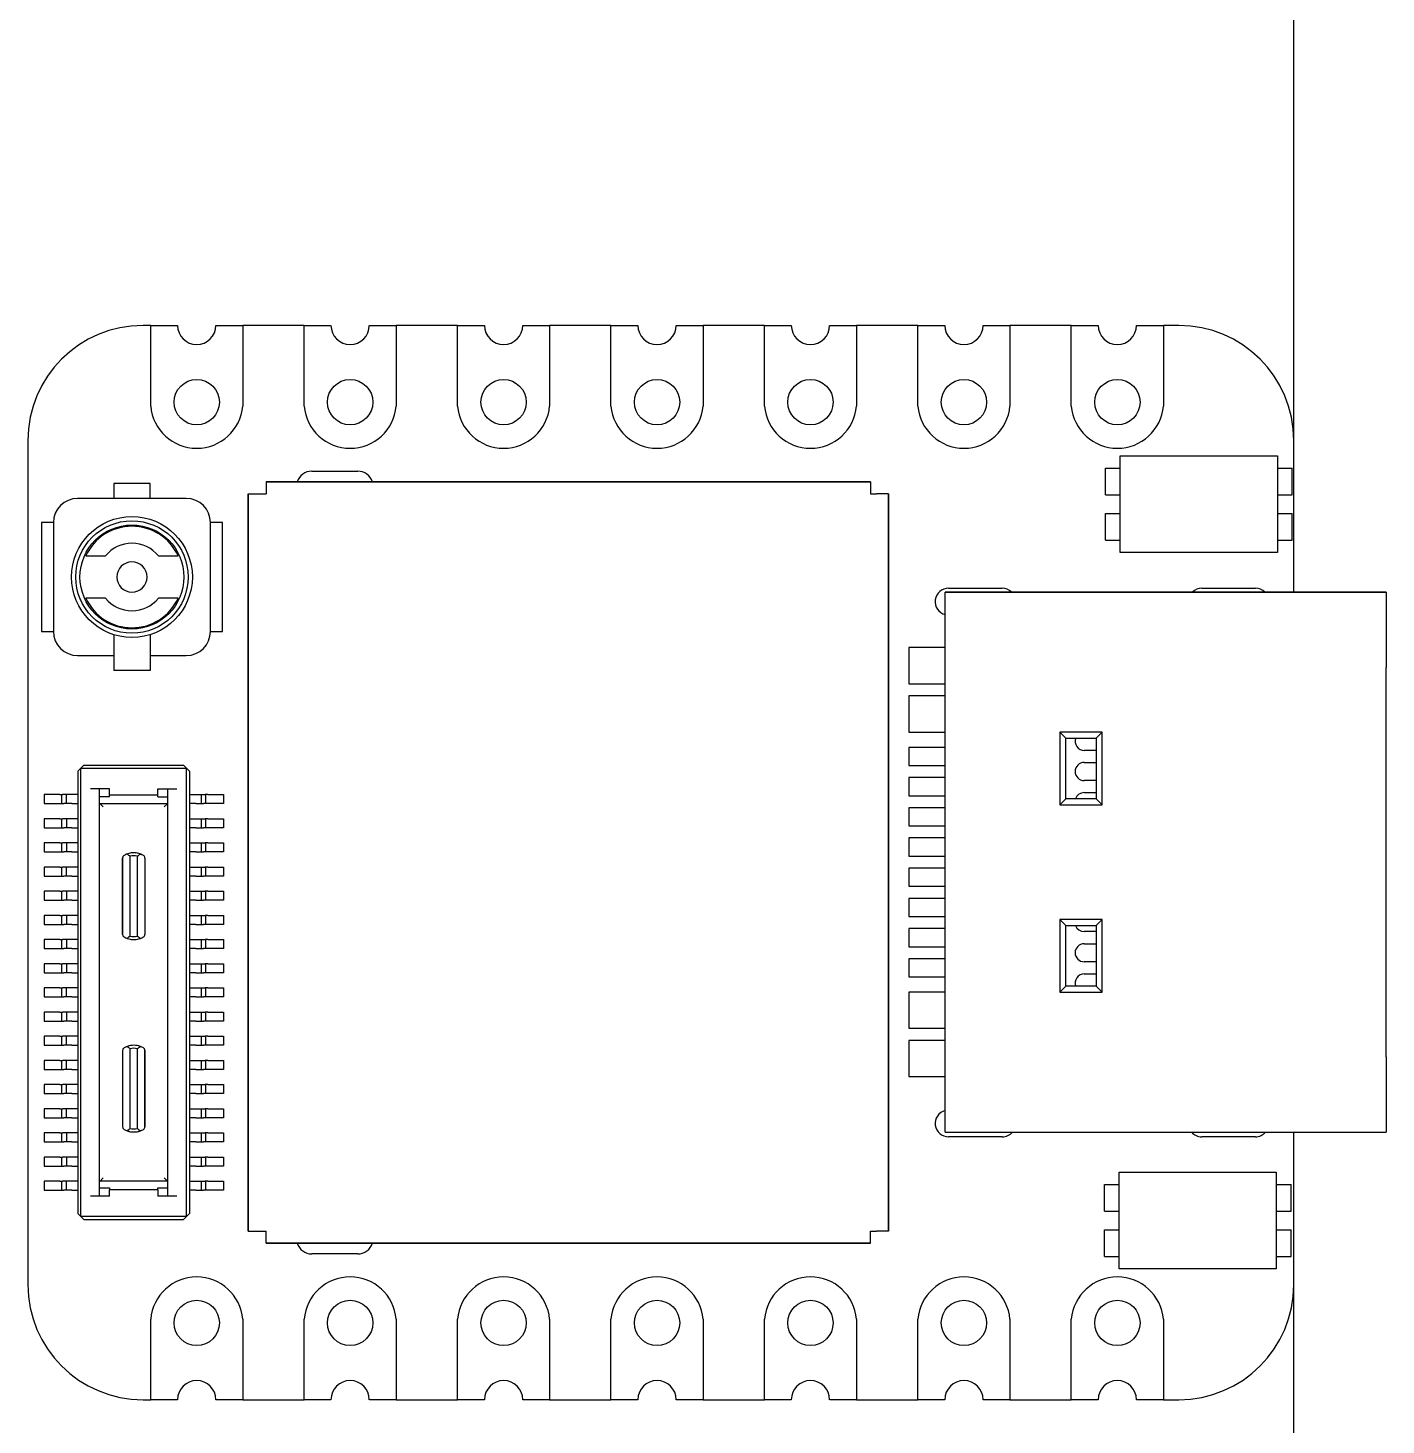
# Model space of a CAD drawing. Header units: millimetres. Extents: x 413 to 674, y 406 to 509.
# Drawn here: x 474.11 to 496.59, y 462.42 to 485.54 of the extents above; entities that cross this region are included whole.
import ezdxf

# ---------------------------------------------------------------- set-up
doc = ezdxf.new("R2010")
doc.units = ezdxf.units.MM

msp = doc.modelspace()

# ---------------------------------------------------------------- linework, layer by layer
for p, q in [((495.065, 478.712), (495.065, 496.835)), ((476.142, 480.618), (476.015, 480.618)), ((476.142, 480.618), (476.587, 480.618)), ((476.142, 479.284), (476.142, 480.618)), ((477.222, 480.618), (477.666, 480.618)), ((478.682, 480.618), (477.666, 480.618)), ((477.666, 480.618), (477.666, 479.284)), ((478.682, 480.618), (479.127, 480.618)), ((478.682, 479.284), (478.682, 480.618)), ((479.762, 480.618), (480.206, 480.618)), ((480.206, 480.618), (480.206, 479.284)), ((481.222, 480.618), (480.206, 480.618)), ((481.222, 480.618), (481.667, 480.618)), ((481.222, 479.284), (481.222, 480.618)), ((482.302, 480.618), (482.746, 480.618)), ((483.762, 480.618), (482.746, 480.618)), ((482.746, 480.618), (482.746, 479.284)), ((483.762, 480.618), (484.207, 480.618)), ((483.762, 479.284), (483.762, 480.618)), ((484.842, 480.618), (485.286, 480.618)), ((486.302, 480.618), (485.286, 480.618)), ((485.286, 480.618), (485.286, 479.284)), ((486.302, 480.618), (486.747, 480.618)), ((486.302, 479.284), (486.302, 480.618)), ((487.382, 480.618), (487.826, 480.618)), ((488.842, 480.618), (487.826, 480.618)), ((487.826, 480.618), (487.826, 479.284)), ((488.842, 480.618), (489.287, 480.618)), ((488.842, 479.284), (488.842, 480.618)), ((489.922, 480.618), (490.366, 480.618)), ((490.366, 480.618), (490.366, 479.284)), ((491.382, 480.618), (490.366, 480.618)), ((491.382, 480.618), (491.827, 480.618)), ((491.382, 479.284), (491.382, 480.618)), ((492.462, 480.618), (492.906, 480.618)), ((492.906, 480.618), (492.906, 479.284)), ((493.16, 480.618), (492.906, 480.618)), ((474.11, 478.713), (474.11, 464.743)), ((495.065, 476.205), (495.065, 478.713)), ((492.193, 476.861), (492.193, 478.461)), ((492.193, 478.461), (494.793, 478.461)), ((494.793, 478.461), (494.793, 476.861)), ((478.809, 478.205), (479.571, 478.205)), ((491.948, 477.816), (491.948, 478.256)), ((491.948, 478.256), (492.193, 478.256)), ((494.793, 478.256), (495.038, 478.256)), ((495.038, 477.816), (495.038, 478.256)), ((476.132, 478.004), (475.532, 478.004)), ((475.532, 478.004), (475.532, 477.754)), ((476.132, 477.754), (476.132, 478.004)), ((488.055, 478.028), (478.055, 478.028)), ((478.055, 478.028), (478.055, 477.828)), ((478.055, 478.028), (488.055, 478.028)), ((488.055, 478.028), (488.055, 477.828)), ((476.732, 477.754), (474.932, 477.754)), ((477.755, 465.628), (477.755, 477.828)), ((477.755, 477.828), (477.955, 477.828)), ((477.755, 477.828), (477.755, 465.628)), ((477.955, 477.828), (478.055, 477.828)), ((488.055, 477.828), (488.155, 477.828)), ((488.355, 477.828), (488.155, 477.828)), ((488.355, 477.828), (488.355, 465.628)), ((488.355, 465.628), (488.355, 477.828)), ((491.948, 477.816), (492.193, 477.816)), ((494.793, 477.816), (495.038, 477.816)), ((491.948, 477.506), (492.193, 477.506)), ((491.948, 477.066), (491.948, 477.506)), ((494.793, 477.506), (495.038, 477.506)), ((495.038, 477.066), (495.038, 477.506)), ((474.532, 477.354), (474.332, 477.354)), ((474.332, 477.354), (474.332, 475.554)), ((474.532, 477.354), (474.532, 475.554)), ((477.332, 477.354), (477.132, 477.354)), ((477.132, 475.554), (477.132, 477.354)), ((477.332, 475.554), (477.332, 477.354)), ((491.948, 477.066), (492.193, 477.066)), ((494.793, 477.066), (495.038, 477.066)), ((475.068, 476.804), (475.395, 476.804)), ((476.269, 476.804), (476.595, 476.804)), ((494.793, 476.861), (492.193, 476.861)), ((475.395, 476.104), (475.068, 476.104)), ((476.595, 476.104), (476.269, 476.104)), ((489.292, 476.205), (496.592, 476.205)), ((489.292, 474.955), (489.292, 476.205)), ((496.592, 476.205), (489.292, 476.205)), ((489.35, 476.268), (490.239, 476.268)), ((493.541, 476.268), (494.43, 476.268)), ((496.592, 476.205), (496.592, 474.955)), ((474.332, 475.554), (474.532, 475.554)), ((475.532, 475.5), (475.532, 474.904)), ((476.132, 475.5), (476.132, 474.904)), ((477.132, 475.554), (477.332, 475.554)), ((488.692, 475.285), (488.692, 474.685)), ((489.292, 475.285), (488.692, 475.285)), ((474.932, 475.154), (475.532, 475.154)), ((476.132, 475.154), (476.732, 475.154)), ((489.292, 468.515), (489.292, 474.955)), ((496.592, 468.515), (496.592, 474.955)), ((476.132, 474.904), (475.532, 474.904)), ((488.692, 474.685), (489.292, 474.685)), ((489.292, 474.485), (488.692, 474.485)), ((488.692, 474.485), (488.692, 473.885)), ((488.692, 473.885), (489.292, 473.885)), ((491.892, 473.885), (491.192, 473.885)), ((491.292, 473.785), (491.192, 473.885)), ((491.192, 473.885), (491.192, 472.685)), ((491.292, 473.785), (491.792, 473.785)), ((491.292, 472.785), (491.292, 473.785)), ((491.892, 473.885), (491.792, 473.785)), ((491.792, 473.785), (491.792, 472.785)), ((491.892, 472.685), (491.892, 473.885)), ((488.692, 473.635), (488.692, 473.335)), ((489.292, 473.635), (488.692, 473.635)), ((491.792, 473.585), (491.595, 473.585)), ((474.987, 473.289), (475.037, 473.339)), ((475.037, 473.339), (476.687, 473.339)), ((476.737, 473.289), (476.687, 473.339)), ((488.692, 473.335), (489.292, 473.335)), ((491.595, 473.385), (491.792, 473.385)), ((474.937, 473.239), (474.987, 473.289)), ((474.937, 473.239), (474.937, 465.919)), ((474.987, 473.289), (476.737, 473.289)), ((474.987, 465.869), (474.987, 473.289)), ((476.737, 473.289), (476.787, 473.239)), ((476.737, 465.869), (476.737, 473.289)), ((476.787, 473.239), (476.787, 465.919)), ((489.292, 473.135), (488.692, 473.135)), ((488.692, 473.135), (488.692, 472.835)), ((475.462, 472.949), (475.147, 472.949)), ((475.297, 466.209), (475.297, 472.949)), ((475.297, 466.209), (475.297, 472.949)), ((475.462, 472.849), (475.462, 472.949)), ((476.262, 472.849), (476.262, 472.949)), ((476.262, 472.949), (476.577, 472.949)), ((476.427, 466.209), (476.427, 472.949)), ((476.427, 466.209), (476.427, 472.949)), ((491.792, 473.085), (491.595, 473.085)), ((491.595, 472.885), (491.792, 472.885)), ((474.637, 472.854), (474.377, 472.854)), ((474.377, 472.854), (474.377, 472.704)), ((474.377, 472.704), (474.637, 472.704)), ((474.637, 472.854), (474.681, 472.854)), ((474.637, 472.704), (474.681, 472.704)), ((474.667, 472.854), (474.667, 472.704)), ((474.704, 472.854), (474.681, 472.854)), ((474.681, 472.704), (474.704, 472.704)), ((474.837, 472.854), (474.704, 472.854)), ((474.837, 472.704), (474.704, 472.704)), ((474.747, 472.704), (474.747, 472.854)), ((474.937, 472.854), (474.837, 472.854)), ((474.837, 472.704), (474.937, 472.704)), ((475.462, 472.814), (475.297, 472.814)), ((475.357, 472.648), (475.298, 472.707)), ((476.417, 472.699), (475.306, 472.699)), ((475.462, 472.814), (475.462, 472.849)), ((475.462, 472.849), (476.262, 472.849)), ((476.262, 472.814), (476.262, 472.849)), ((476.262, 472.814), (476.427, 472.814)), ((476.367, 472.648), (476.426, 472.707)), ((476.787, 472.854), (476.887, 472.854)), ((476.887, 472.704), (476.787, 472.704)), ((476.887, 472.854), (477.019, 472.854)), ((476.887, 472.704), (477.019, 472.704)), ((476.977, 472.854), (476.977, 472.704)), ((477.019, 472.854), (477.043, 472.854)), ((477.043, 472.704), (477.019, 472.704)), ((477.087, 472.854), (477.043, 472.854)), ((477.087, 472.704), (477.043, 472.704)), ((477.057, 472.704), (477.057, 472.854)), ((477.087, 472.854), (477.347, 472.854)), ((477.347, 472.704), (477.087, 472.704)), ((477.347, 472.854), (477.347, 472.704)), ((488.692, 472.835), (489.292, 472.835)), ((489.292, 472.635), (488.692, 472.635)), ((488.692, 472.635), (488.692, 472.335)), ((491.292, 472.785), (491.192, 472.685)), ((491.192, 472.685), (491.892, 472.685)), ((491.792, 472.785), (491.292, 472.785)), ((491.892, 472.685), (491.792, 472.785)), ((474.637, 472.454), (474.377, 472.454)), ((474.377, 472.454), (474.377, 472.304)), ((474.637, 472.454), (474.681, 472.454)), ((474.667, 472.454), (474.667, 472.304)), ((474.704, 472.454), (474.681, 472.454)), ((474.837, 472.454), (474.704, 472.454)), ((474.747, 472.454), (474.747, 472.304)), ((474.937, 472.454), (474.837, 472.454)), ((476.787, 472.454), (476.887, 472.454)), ((476.887, 472.454), (477.019, 472.454)), ((476.977, 472.454), (476.977, 472.304)), ((477.019, 472.454), (477.043, 472.454)), ((477.087, 472.454), (477.043, 472.454)), ((477.057, 472.304), (477.057, 472.454)), ((477.087, 472.454), (477.347, 472.454)), ((477.347, 472.454), (477.347, 472.304)), ((474.377, 472.304), (474.637, 472.304)), ((474.637, 472.304), (474.681, 472.304)), ((474.681, 472.304), (474.704, 472.304)), ((474.837, 472.304), (474.704, 472.304)), ((474.837, 472.304), (474.937, 472.304)), ((476.887, 472.304), (476.787, 472.304)), ((476.887, 472.304), (477.019, 472.304)), ((477.043, 472.304), (477.019, 472.304)), ((477.087, 472.304), (477.043, 472.304)), ((477.347, 472.304), (477.087, 472.304)), ((488.692, 472.335), (489.292, 472.335)), ((474.637, 472.054), (474.377, 472.054)), ((474.377, 472.054), (474.377, 471.904)), ((474.637, 472.054), (474.681, 472.054)), ((474.667, 472.054), (474.667, 471.904)), ((474.704, 472.054), (474.681, 472.054)), ((474.837, 472.054), (474.704, 472.054)), ((474.747, 472.054), (474.747, 471.904)), ((474.937, 472.054), (474.837, 472.054)), ((476.787, 472.054), (476.887, 472.054)), ((476.887, 472.054), (477.019, 472.054)), ((476.977, 472.054), (476.977, 471.904)), ((477.019, 472.054), (477.043, 472.054)), ((477.087, 472.054), (477.043, 472.054)), ((477.057, 471.904), (477.057, 472.054)), ((477.087, 472.054), (477.347, 472.054)), ((477.347, 472.054), (477.347, 471.904)), ((488.692, 472.135), (488.692, 471.835)), ((489.292, 472.135), (488.692, 472.135)), ((474.377, 471.904), (474.637, 471.904)), ((474.637, 471.904), (474.681, 471.904)), ((474.681, 471.904), (474.704, 471.904)), ((474.837, 471.904), (474.704, 471.904)), ((474.837, 471.904), (474.937, 471.904)), ((475.677, 470.54), (475.677, 471.803)), ((475.677, 471.803), (475.677, 470.54)), ((475.802, 470.511), (475.802, 471.832)), ((475.922, 470.511), (475.922, 471.832)), ((476.047, 471.803), (476.047, 470.54)), ((476.047, 471.803), (476.047, 470.54)), ((476.887, 471.904), (476.787, 471.904)), ((476.887, 471.904), (477.019, 471.904)), ((477.043, 471.904), (477.019, 471.904)), ((477.087, 471.904), (477.043, 471.904)), ((477.347, 471.904), (477.087, 471.904)), ((488.692, 471.835), (489.292, 471.835)), ((474.637, 471.654), (474.377, 471.654)), ((474.377, 471.654), (474.377, 471.504)), ((474.377, 471.504), (474.637, 471.504)), ((474.637, 471.654), (474.681, 471.654)), ((474.637, 471.504), (474.681, 471.504)), ((474.667, 471.654), (474.667, 471.504)), ((474.704, 471.654), (474.681, 471.654)), ((474.681, 471.504), (474.704, 471.504)), ((474.837, 471.654), (474.704, 471.654)), ((474.837, 471.504), (474.704, 471.504)), ((474.747, 471.504), (474.747, 471.654)), ((474.937, 471.654), (474.837, 471.654)), ((474.837, 471.504), (474.937, 471.504)), ((476.787, 471.654), (476.887, 471.654)), ((476.887, 471.504), (476.787, 471.504)), ((476.887, 471.654), (477.019, 471.654)), ((476.887, 471.504), (477.019, 471.504)), ((476.977, 471.654), (476.977, 471.504)), ((477.019, 471.654), (477.043, 471.654)), ((477.043, 471.504), (477.019, 471.504)), ((477.087, 471.654), (477.043, 471.654)), ((477.087, 471.504), (477.043, 471.504)), ((477.057, 471.504), (477.057, 471.654)), ((477.087, 471.654), (477.347, 471.654)), ((477.347, 471.504), (477.087, 471.504)), ((477.347, 471.654), (477.347, 471.504)), ((489.292, 471.635), (488.692, 471.635)), ((488.692, 471.635), (488.692, 471.335)), ((474.637, 471.254), (474.377, 471.254)), ((474.377, 471.254), (474.377, 471.104)), ((474.637, 471.254), (474.681, 471.254)), ((474.667, 471.254), (474.667, 471.104)), ((474.704, 471.254), (474.681, 471.254)), ((474.837, 471.254), (474.704, 471.254)), ((474.747, 471.254), (474.747, 471.104)), ((474.937, 471.254), (474.837, 471.254)), ((476.787, 471.254), (476.887, 471.254)), ((476.887, 471.254), (477.019, 471.254)), ((476.977, 471.254), (476.977, 471.104)), ((477.019, 471.254), (477.043, 471.254)), ((477.087, 471.254), (477.043, 471.254)), ((477.057, 471.104), (477.057, 471.254)), ((477.087, 471.254), (477.347, 471.254)), ((477.347, 471.254), (477.347, 471.104)), ((488.692, 471.335), (489.292, 471.335)), ((474.377, 471.104), (474.637, 471.104)), ((474.637, 471.104), (474.681, 471.104)), ((474.681, 471.104), (474.704, 471.104)), ((474.837, 471.104), (474.704, 471.104)), ((474.837, 471.104), (474.937, 471.104)), ((476.887, 471.104), (476.787, 471.104)), ((476.887, 471.104), (477.019, 471.104)), ((477.043, 471.104), (477.019, 471.104)), ((477.087, 471.104), (477.043, 471.104)), ((477.347, 471.104), (477.087, 471.104)), ((489.292, 471.135), (488.692, 471.135)), ((488.692, 471.135), (488.692, 470.835)), ((474.637, 470.854), (474.377, 470.854)), ((474.377, 470.854), (474.377, 470.704)), ((474.637, 470.854), (474.681, 470.854)), ((474.667, 470.854), (474.667, 470.704)), ((474.704, 470.854), (474.681, 470.854)), ((474.837, 470.854), (474.704, 470.854)), ((474.747, 470.854), (474.747, 470.704)), ((474.937, 470.854), (474.837, 470.854)), ((476.787, 470.854), (476.887, 470.854)), ((476.887, 470.854), (477.019, 470.854)), ((476.977, 470.854), (476.977, 470.704)), ((477.019, 470.854), (477.043, 470.854)), ((477.087, 470.854), (477.043, 470.854)), ((477.057, 470.704), (477.057, 470.854)), ((477.087, 470.854), (477.347, 470.854)), ((477.347, 470.854), (477.347, 470.704)), ((488.692, 470.835), (489.292, 470.835)), ((491.292, 470.684), (491.192, 470.784)), ((491.192, 470.784), (491.192, 469.584)), ((491.892, 470.784), (491.192, 470.784)), ((491.892, 470.784), (491.792, 470.684)), ((491.892, 469.584), (491.892, 470.784)), ((474.377, 470.704), (474.637, 470.704)), ((474.637, 470.704), (474.681, 470.704)), ((474.681, 470.704), (474.704, 470.704)), ((474.837, 470.704), (474.704, 470.704)), ((474.837, 470.704), (474.937, 470.704)), ((476.887, 470.704), (476.787, 470.704)), ((476.887, 470.704), (477.019, 470.704)), ((477.043, 470.704), (477.019, 470.704)), ((477.087, 470.704), (477.043, 470.704)), ((477.347, 470.704), (477.087, 470.704)), ((489.292, 470.635), (488.692, 470.635)), ((488.692, 470.635), (488.692, 470.335)), ((491.292, 470.684), (491.792, 470.684)), ((491.292, 469.684), (491.292, 470.684)), ((491.792, 470.585), (491.595, 470.585)), ((491.792, 470.684), (491.792, 469.684)), ((474.637, 470.454), (474.377, 470.454)), ((474.377, 470.454), (474.377, 470.304)), ((474.637, 470.454), (474.681, 470.454)), ((474.667, 470.454), (474.667, 470.304)), ((474.704, 470.454), (474.681, 470.454)), ((474.837, 470.454), (474.704, 470.454)), ((474.747, 470.454), (474.747, 470.304)), ((474.937, 470.454), (474.837, 470.454)), ((476.787, 470.454), (476.887, 470.454)), ((476.887, 470.454), (477.019, 470.454)), ((476.977, 470.454), (476.977, 470.304)), ((477.019, 470.454), (477.043, 470.454)), ((477.087, 470.454), (477.043, 470.454)), ((477.057, 470.304), (477.057, 470.454)), ((477.087, 470.454), (477.347, 470.454)), ((477.347, 470.454), (477.347, 470.304)), ((488.692, 470.335), (489.292, 470.335)), ((491.595, 470.385), (491.792, 470.385)), ((474.377, 470.304), (474.637, 470.304)), ((474.637, 470.304), (474.681, 470.304)), ((474.681, 470.304), (474.704, 470.304)), ((474.837, 470.304), (474.704, 470.304)), ((474.837, 470.304), (474.937, 470.304)), ((476.887, 470.304), (476.787, 470.304)), ((476.887, 470.304), (477.019, 470.304)), ((477.043, 470.304), (477.019, 470.304)), ((477.087, 470.304), (477.043, 470.304)), ((477.347, 470.304), (477.087, 470.304)), ((489.292, 470.135), (488.692, 470.135)), ((488.692, 470.135), (488.692, 469.835)), ((491.792, 470.085), (491.595, 470.085)), ((474.637, 470.054), (474.377, 470.054)), ((474.377, 470.054), (474.377, 469.904)), ((474.377, 469.904), (474.637, 469.904)), ((474.637, 470.054), (474.681, 470.054)), ((474.637, 469.904), (474.681, 469.904)), ((474.667, 470.054), (474.667, 469.904)), ((474.704, 470.054), (474.681, 470.054)), ((474.681, 469.904), (474.704, 469.904)), ((474.837, 470.054), (474.704, 470.054)), ((474.837, 469.904), (474.704, 469.904)), ((474.747, 470.054), (474.747, 469.904)), ((474.937, 470.054), (474.837, 470.054)), ((474.837, 469.904), (474.937, 469.904)), ((476.787, 470.054), (476.887, 470.054)), ((476.887, 469.904), (476.787, 469.904)), ((476.887, 470.054), (477.019, 470.054)), ((476.887, 469.904), (477.019, 469.904)), ((476.977, 470.054), (476.977, 469.904)), ((477.019, 470.054), (477.043, 470.054)), ((477.043, 469.904), (477.019, 469.904)), ((477.087, 470.054), (477.043, 470.054)), ((477.087, 469.904), (477.043, 469.904)), ((477.057, 469.904), (477.057, 470.054)), ((477.087, 470.054), (477.347, 470.054)), ((477.347, 469.904), (477.087, 469.904)), ((477.347, 470.054), (477.347, 469.904)), ((491.595, 469.885), (491.792, 469.885)), ((474.637, 469.654), (474.377, 469.654)), ((474.377, 469.654), (474.377, 469.504)), ((474.637, 469.654), (474.681, 469.654)), ((474.667, 469.654), (474.667, 469.504)), ((474.704, 469.654), (474.681, 469.654)), ((474.837, 469.654), (474.704, 469.654)), ((474.747, 469.504), (474.747, 469.654)), ((474.937, 469.654), (474.837, 469.654)), ((476.787, 469.654), (476.887, 469.654)), ((476.887, 469.654), (477.019, 469.654)), ((476.977, 469.654), (476.977, 469.504)), ((477.019, 469.654), (477.043, 469.654)), ((477.087, 469.654), (477.043, 469.654)), ((477.057, 469.504), (477.057, 469.654)), ((477.087, 469.654), (477.347, 469.654)), ((477.347, 469.654), (477.347, 469.504)), ((488.692, 469.835), (489.292, 469.835)), ((491.292, 469.684), (491.192, 469.584)), ((491.792, 469.684), (491.292, 469.684)), ((491.892, 469.584), (491.792, 469.684)), ((474.377, 469.504), (474.637, 469.504)), ((474.637, 469.504), (474.681, 469.504)), ((474.681, 469.504), (474.704, 469.504)), ((474.837, 469.504), (474.704, 469.504)), ((474.837, 469.504), (474.937, 469.504)), ((476.887, 469.504), (476.787, 469.504)), ((476.887, 469.504), (477.019, 469.504)), ((477.043, 469.504), (477.019, 469.504)), ((477.087, 469.504), (477.043, 469.504)), ((477.347, 469.504), (477.087, 469.504)), ((488.692, 469.585), (488.692, 468.985)), ((489.292, 469.585), (488.692, 469.585)), ((491.192, 469.584), (491.892, 469.584)), ((474.637, 469.254), (474.377, 469.254)), ((474.377, 469.254), (474.377, 469.104)), ((474.637, 469.254), (474.681, 469.254)), ((474.667, 469.254), (474.667, 469.104)), ((474.704, 469.254), (474.681, 469.254)), ((474.837, 469.254), (474.704, 469.254)), ((474.747, 469.254), (474.747, 469.104)), ((474.937, 469.254), (474.837, 469.254)), ((476.787, 469.254), (476.887, 469.254)), ((476.887, 469.254), (477.019, 469.254)), ((476.977, 469.254), (476.977, 469.104)), ((477.019, 469.254), (477.043, 469.254)), ((477.087, 469.254), (477.043, 469.254)), ((477.057, 469.104), (477.057, 469.254)), ((477.087, 469.254), (477.347, 469.254)), ((477.347, 469.254), (477.347, 469.104)), ((474.377, 469.104), (474.637, 469.104)), ((474.637, 469.104), (474.681, 469.104)), ((474.681, 469.104), (474.704, 469.104)), ((474.837, 469.104), (474.704, 469.104)), ((474.837, 469.104), (474.937, 469.104)), ((476.887, 469.104), (476.787, 469.104)), ((476.887, 469.104), (477.019, 469.104)), ((477.043, 469.104), (477.019, 469.104)), ((477.087, 469.104), (477.043, 469.104)), ((477.347, 469.104), (477.087, 469.104)), ((488.692, 468.985), (489.292, 468.985)), ((474.637, 468.854), (474.377, 468.854)), ((474.377, 468.854), (474.377, 468.704)), ((474.377, 468.704), (474.637, 468.704)), ((474.637, 468.854), (474.681, 468.854)), ((474.637, 468.704), (474.681, 468.704)), ((474.667, 468.854), (474.667, 468.704)), ((474.704, 468.854), (474.681, 468.854)), ((474.681, 468.704), (474.704, 468.704)), ((474.837, 468.854), (474.704, 468.854)), ((474.837, 468.704), (474.704, 468.704)), ((474.747, 468.704), (474.747, 468.854)), ((474.937, 468.854), (474.837, 468.854)), ((474.837, 468.704), (474.937, 468.704)), ((476.787, 468.854), (476.887, 468.854)), ((476.887, 468.704), (476.787, 468.704)), ((476.887, 468.854), (477.019, 468.854)), ((476.887, 468.704), (477.019, 468.704)), ((476.977, 468.854), (476.977, 468.704)), ((477.019, 468.854), (477.043, 468.854)), ((477.043, 468.704), (477.019, 468.704)), ((477.087, 468.854), (477.043, 468.854)), ((477.087, 468.704), (477.043, 468.704)), ((477.057, 468.704), (477.057, 468.854)), ((477.087, 468.854), (477.347, 468.854)), ((477.347, 468.704), (477.087, 468.704)), ((477.347, 468.854), (477.347, 468.704)), ((489.292, 468.785), (488.692, 468.785)), ((488.692, 468.785), (488.692, 468.185)), ((475.677, 468.618), (475.677, 467.355)), ((475.677, 468.618), (475.677, 467.355)), ((475.802, 467.326), (475.802, 468.647)), ((475.922, 467.326), (475.922, 468.647)), ((476.047, 467.355), (476.047, 468.618)), ((476.047, 468.618), (476.047, 467.355)), ((489.292, 467.265), (489.292, 468.515)), ((496.592, 468.515), (496.592, 467.265)), ((474.637, 468.454), (474.377, 468.454)), ((474.377, 468.454), (474.377, 468.304)), ((474.377, 468.304), (474.637, 468.304)), ((474.637, 468.454), (474.681, 468.454)), ((474.637, 468.304), (474.681, 468.304)), ((474.667, 468.454), (474.667, 468.304)), ((474.704, 468.454), (474.681, 468.454)), ((474.681, 468.304), (474.704, 468.304)), ((474.837, 468.454), (474.704, 468.454)), ((474.837, 468.304), (474.704, 468.304)), ((474.747, 468.304), (474.747, 468.454)), ((474.937, 468.454), (474.837, 468.454)), ((474.837, 468.304), (474.937, 468.304)), ((476.787, 468.454), (476.887, 468.454)), ((476.887, 468.304), (476.787, 468.304)), ((476.887, 468.454), (477.019, 468.454)), ((476.887, 468.304), (477.019, 468.304)), ((476.977, 468.454), (476.977, 468.304)), ((477.019, 468.454), (477.043, 468.454)), ((477.043, 468.304), (477.019, 468.304)), ((477.087, 468.454), (477.043, 468.454)), ((477.087, 468.304), (477.043, 468.304)), ((477.057, 468.304), (477.057, 468.454)), ((477.087, 468.454), (477.347, 468.454)), ((477.347, 468.304), (477.087, 468.304)), ((477.347, 468.454), (477.347, 468.304)), ((474.637, 468.054), (474.377, 468.054)), ((474.377, 468.054), (474.377, 467.904)), ((474.637, 468.054), (474.681, 468.054)), ((474.667, 468.054), (474.667, 467.904)), ((474.704, 468.054), (474.681, 468.054)), ((474.837, 468.054), (474.704, 468.054)), ((474.747, 467.904), (474.747, 468.054)), ((474.937, 468.054), (474.837, 468.054)), ((476.787, 468.054), (476.887, 468.054)), ((476.887, 468.054), (477.019, 468.054)), ((476.977, 468.054), (476.977, 467.904)), ((477.019, 468.054), (477.043, 468.054)), ((477.087, 468.054), (477.043, 468.054)), ((477.057, 467.904), (477.057, 468.054)), ((477.087, 468.054), (477.347, 468.054)), ((477.347, 468.054), (477.347, 467.904)), ((488.692, 468.185), (489.292, 468.185)), ((474.377, 467.904), (474.637, 467.904)), ((474.637, 467.904), (474.681, 467.904)), ((474.681, 467.904), (474.704, 467.904)), ((474.837, 467.904), (474.704, 467.904)), ((474.837, 467.904), (474.937, 467.904)), ((476.887, 467.904), (476.787, 467.904)), ((476.887, 467.904), (477.019, 467.904)), ((477.043, 467.904), (477.019, 467.904)), ((477.087, 467.904), (477.043, 467.904)), ((477.347, 467.904), (477.087, 467.904)), ((474.637, 467.654), (474.377, 467.654)), ((474.377, 467.654), (474.377, 467.504)), ((474.637, 467.654), (474.681, 467.654)), ((474.667, 467.654), (474.667, 467.504)), ((474.704, 467.654), (474.681, 467.654)), ((474.837, 467.654), (474.704, 467.654)), ((474.747, 467.504), (474.747, 467.654)), ((474.937, 467.654), (474.837, 467.654)), ((476.787, 467.654), (476.887, 467.654)), ((476.887, 467.654), (477.019, 467.654)), ((476.977, 467.654), (476.977, 467.504)), ((477.019, 467.654), (477.043, 467.654)), ((477.087, 467.654), (477.043, 467.654)), ((477.057, 467.504), (477.057, 467.654)), ((477.087, 467.654), (477.347, 467.654)), ((477.347, 467.654), (477.347, 467.504)), ((474.377, 467.504), (474.637, 467.504)), ((474.637, 467.504), (474.681, 467.504)), ((474.681, 467.504), (474.704, 467.504)), ((474.837, 467.504), (474.704, 467.504)), ((474.837, 467.504), (474.937, 467.504)), ((476.887, 467.504), (476.787, 467.504)), ((476.887, 467.504), (477.019, 467.504)), ((477.043, 467.504), (477.019, 467.504)), ((477.087, 467.504), (477.043, 467.504)), ((477.347, 467.504), (477.087, 467.504)), ((474.637, 467.254), (474.377, 467.254)), ((474.377, 467.254), (474.377, 467.104)), ((474.377, 467.104), (474.637, 467.104)), ((474.637, 467.254), (474.681, 467.254)), ((474.637, 467.104), (474.681, 467.104)), ((474.667, 467.254), (474.667, 467.104)), ((474.704, 467.254), (474.681, 467.254)), ((474.681, 467.104), (474.704, 467.104)), ((474.837, 467.254), (474.704, 467.254)), ((474.837, 467.104), (474.704, 467.104)), ((474.747, 467.254), (474.747, 467.104)), ((474.937, 467.254), (474.837, 467.254)), ((474.837, 467.104), (474.937, 467.104)), ((476.787, 467.254), (476.887, 467.254)), ((476.887, 467.104), (476.787, 467.104)), ((476.887, 467.254), (477.019, 467.254)), ((476.887, 467.104), (477.019, 467.104)), ((476.977, 467.254), (476.977, 467.104)), ((477.019, 467.254), (477.043, 467.254)), ((477.043, 467.104), (477.019, 467.104)), ((477.087, 467.254), (477.043, 467.254)), ((477.087, 467.104), (477.043, 467.104)), ((477.057, 467.104), (477.057, 467.254)), ((477.087, 467.254), (477.347, 467.254)), ((477.347, 467.104), (477.087, 467.104)), ((477.347, 467.254), (477.347, 467.104)), ((489.292, 467.265), (496.592, 467.265)), ((490.239, 467.187), (489.35, 467.187)), ((494.43, 467.187), (493.541, 467.187)), ((495.065, 464.743), (495.065, 467.265)), ((474.637, 466.854), (474.377, 466.854)), ((474.377, 466.854), (474.377, 466.704)), ((474.637, 466.854), (474.681, 466.854)), ((474.667, 466.854), (474.667, 466.704)), ((474.704, 466.854), (474.681, 466.854)), ((474.837, 466.854), (474.704, 466.854)), ((474.747, 466.854), (474.747, 466.704)), ((474.937, 466.854), (474.837, 466.854)), ((476.787, 466.854), (476.887, 466.854)), ((476.887, 466.854), (477.019, 466.854)), ((476.977, 466.854), (476.977, 466.704)), ((477.019, 466.854), (477.043, 466.854)), ((477.087, 466.854), (477.043, 466.854)), ((477.057, 466.704), (477.057, 466.854)), ((477.087, 466.854), (477.347, 466.854)), ((477.347, 466.854), (477.347, 466.704)), ((474.377, 466.704), (474.637, 466.704)), ((474.637, 466.704), (474.681, 466.704)), ((474.681, 466.704), (474.704, 466.704)), ((474.837, 466.704), (474.704, 466.704)), ((474.837, 466.704), (474.937, 466.704)), ((476.887, 466.704), (476.787, 466.704)), ((476.887, 466.704), (477.019, 466.704)), ((477.043, 466.704), (477.019, 466.704)), ((477.087, 466.704), (477.043, 466.704)), ((477.347, 466.704), (477.087, 466.704)), ((474.637, 466.454), (474.377, 466.454)), ((474.377, 466.454), (474.377, 466.304)), ((474.637, 466.454), (474.681, 466.454)), ((474.667, 466.454), (474.667, 466.304)), ((474.704, 466.454), (474.681, 466.454)), ((474.837, 466.454), (474.704, 466.454)), ((474.747, 466.304), (474.747, 466.454)), ((474.937, 466.454), (474.837, 466.454)), ((475.357, 466.509), (475.298, 466.45)), ((475.306, 466.459), (476.417, 466.459)), ((476.367, 466.509), (476.426, 466.45)), ((476.787, 466.454), (476.887, 466.454)), ((476.887, 466.454), (477.019, 466.454)), ((476.977, 466.454), (476.977, 466.304)), ((477.019, 466.454), (477.043, 466.454)), ((477.087, 466.454), (477.043, 466.454)), ((477.057, 466.304), (477.057, 466.454)), ((477.087, 466.454), (477.347, 466.454)), ((477.347, 466.454), (477.347, 466.304)), ((491.93, 465.958), (491.93, 466.398)), ((491.93, 466.398), (492.175, 466.398)), ((492.175, 465.003), (492.175, 466.603)), ((492.175, 466.603), (494.775, 466.603)), ((494.775, 466.603), (494.775, 465.003)), ((494.775, 466.398), (495.02, 466.398)), ((495.02, 465.958), (495.02, 466.398)), ((474.377, 466.304), (474.637, 466.304)), ((474.637, 466.304), (474.681, 466.304)), ((474.681, 466.304), (474.704, 466.304)), ((474.837, 466.304), (474.704, 466.304)), ((474.837, 466.304), (474.937, 466.304)), ((475.462, 466.209), (475.147, 466.209)), ((475.297, 466.344), (475.462, 466.344)), ((475.462, 466.344), (475.462, 466.309)), ((476.262, 466.309), (475.462, 466.309)), ((475.462, 466.209), (475.462, 466.309)), ((476.262, 466.309), (476.262, 466.344)), ((476.262, 466.344), (476.427, 466.344)), ((476.262, 466.309), (476.262, 466.209)), ((476.577, 466.209), (476.262, 466.209)), ((476.887, 466.304), (476.787, 466.304)), ((476.887, 466.304), (477.019, 466.304)), ((477.043, 466.304), (477.019, 466.304)), ((477.087, 466.304), (477.043, 466.304)), ((477.347, 466.304), (477.087, 466.304)), ((491.93, 465.958), (492.175, 465.958)), ((494.775, 465.958), (495.02, 465.958)), ((474.987, 465.869), (474.937, 465.919)), ((475.037, 465.819), (474.987, 465.869)), ((476.737, 465.869), (474.987, 465.869)), ((475.037, 465.819), (476.687, 465.819)), ((476.687, 465.819), (476.737, 465.869)), ((476.787, 465.919), (476.737, 465.869)), ((477.755, 465.628), (477.955, 465.628)), ((477.955, 465.628), (478.055, 465.628)), ((478.055, 465.428), (478.055, 465.628)), ((488.055, 465.628), (488.155, 465.628)), ((488.055, 465.428), (488.055, 465.628)), ((488.355, 465.628), (488.155, 465.628)), ((491.93, 465.648), (492.175, 465.648)), ((491.93, 465.208), (491.93, 465.648)), ((494.775, 465.648), (495.02, 465.648)), ((495.02, 465.208), (495.02, 465.648)), ((478.055, 465.428), (488.055, 465.428)), ((488.055, 465.428), (478.055, 465.428)), ((479.571, 465.251), (478.809, 465.251)), ((491.93, 465.208), (492.175, 465.208)), ((494.775, 465.003), (492.175, 465.003)), ((494.775, 465.208), (495.02, 465.208)), ((495.065, 446.635), (495.065, 464.743)), ((476.142, 462.838), (476.142, 464.171)), ((477.666, 464.171), (477.666, 462.838)), ((478.682, 462.838), (478.682, 464.171)), ((480.206, 464.171), (480.206, 462.838)), ((481.222, 462.838), (481.222, 464.171)), ((482.746, 464.171), (482.746, 462.838)), ((483.762, 462.838), (483.762, 464.171)), ((485.286, 464.171), (485.286, 462.838)), ((486.302, 462.838), (486.302, 464.171)), ((487.826, 464.171), (487.826, 462.838)), ((488.842, 462.838), (488.842, 464.171)), ((490.366, 464.171), (490.366, 462.838)), ((491.382, 462.838), (491.382, 464.171)), ((492.906, 464.171), (492.906, 462.838)), ((476.015, 462.838), (476.142, 462.838)), ((476.587, 462.838), (476.142, 462.838)), ((477.666, 462.838), (477.222, 462.838)), ((477.666, 462.838), (478.682, 462.838)), ((479.127, 462.838), (478.682, 462.838)), ((480.206, 462.838), (479.762, 462.838)), ((480.206, 462.838), (481.222, 462.838)), ((481.667, 462.838), (481.222, 462.838)), ((482.746, 462.838), (482.302, 462.838)), ((482.746, 462.838), (483.762, 462.838)), ((484.207, 462.838), (483.762, 462.838)), ((485.286, 462.838), (484.842, 462.838)), ((485.286, 462.838), (486.302, 462.838)), ((486.747, 462.838), (486.302, 462.838)), ((487.826, 462.838), (487.382, 462.838)), ((487.826, 462.838), (488.842, 462.838)), ((489.287, 462.838), (488.842, 462.838)), ((490.366, 462.838), (489.922, 462.838)), ((490.366, 462.838), (491.382, 462.838)), ((491.827, 462.838), (491.382, 462.838)), ((492.906, 462.838), (492.462, 462.838)), ((492.906, 462.838), (493.16, 462.838))]:
    msp.add_line(p, q)
for centre, radius in [((476.904, 479.348), 0.375), ((479.444, 479.348), 0.375), ((481.984, 479.348), 0.375), ((484.524, 479.348), 0.375), ((487.064, 479.348), 0.375), ((489.604, 479.348), 0.375), ((492.144, 479.348), 0.375), ((475.832, 476.454), 1), ((475.832, 476.454), 0.93), ((475.832, 476.454), 0.86), ((476.904, 464.108), 0.375), ((479.444, 464.108), 0.375), ((481.984, 464.108), 0.375), ((484.524, 464.108), 0.375), ((487.064, 464.108), 0.375), ((489.604, 464.108), 0.375), ((492.144, 464.108), 0.375)]:
    msp.add_circle(centre, radius)
for centre, radius, start, end in [((476.015, 478.713), 1.905, 90.0013, 179.9987), ((476.904, 480.618), 0.317, 180, 0), ((479.444, 480.618), 0.317, 180, 0), ((481.984, 480.618), 0.317, 180, 0), ((484.524, 480.618), 0.317, 180, 0), ((487.064, 480.618), 0.317, 180, 0), ((489.604, 480.618), 0.317, 180, 0), ((492.144, 480.618), 0.317, 180, 0), ((493.16, 478.713), 1.905, 0.0013, 89.9987), ((476.904, 479.35), 0.765, 184.9791, 355.0209), ((479.444, 479.35), 0.765, 184.9791, 355.0209), ((481.984, 479.35), 0.765, 184.9791, 355.0209), ((484.524, 479.35), 0.765, 184.9791, 355.0209), ((487.064, 479.35), 0.765, 184.9791, 355.0209), ((489.604, 479.35), 0.765, 184.9791, 355.0209), ((492.144, 479.35), 0.765, 184.9791, 355.0209), ((478.809, 477.951), 0.254, 90.0013, 162.3508), ((479.571, 477.951), 0.254, 17.6492, 89.9987), ((474.932, 477.354), 0.4, 90, 180), ((476.732, 477.354), 0.4, 360, 90), ((475.832, 476.454), 0.84, 24.6243, 155.3757), ((475.832, 476.454), 0.56, 38.6822, 141.3178), ((475.832, 476.454), 0.25, 0, 180), ((475.832, 476.454), 0.25, 180, 0), ((475.832, 476.454), 0.84, 204.6243, 335.3757), ((475.832, 476.454), 0.56, 218.6822, 321.3178), ((489.35, 476.046), 0.222, 90, 254.8659), ((490.239, 476.046), 0.222, 45.7959, 90), ((493.541, 476.046), 0.222, 90, 134.2041), ((494.43, 476.046), 0.222, 45.7959, 90), ((474.932, 475.554), 0.4, 180, 270), ((476.732, 475.554), 0.4, 270, 0), ((491.595, 473.735), 0.15, 160.3491, 270), ((491.595, 473.235), 0.15, 90, 270), ((491.595, 472.735), 0.15, 90, 160.3491), ((475.727, 471.803), 0.05, 120, 180), ((475.727, 471.803), 0.05, 120, 180), ((475.862, 471.569), 0.32, 60, 120), ((475.862, 471.569), 0.32, 69.8945, 110.1055), ((475.862, 471.569), 0.27, 77.1604, 102.8396), ((475.997, 471.803), 0.05, 0, 60), ((475.997, 471.803), 0.05, 0, 60), ((491.595, 470.735), 0.15, 199.6509, 270), ((475.727, 470.54), 0.05, 180, 240), ((475.727, 470.54), 0.05, 180, 240), ((475.862, 470.774), 0.32, 240, 300), ((475.862, 470.774), 0.32, 240, 249.8945), ((475.862, 470.774), 0.32, 249.8945, 290.1055), ((475.862, 470.774), 0.27, 257.1604, 282.8396), ((475.997, 470.54), 0.05, 300, 0), ((475.997, 470.54), 0.05, 300, 0), ((491.595, 470.235), 0.15, 90, 270), ((491.595, 469.735), 0.15, 90, 199.6509), ((475.862, 468.384), 0.32, 60, 120), ((475.862, 468.384), 0.32, 69.8945, 110.1055), ((475.727, 468.618), 0.05, 120, 180), ((475.727, 468.618), 0.05, 120, 180), ((475.862, 468.384), 0.27, 77.1604, 102.8396), ((475.997, 468.618), 0.05, 0, 60), ((475.997, 468.618), 0.05, 0, 60), ((489.35, 467.41), 0.222, 105.1341, 270), ((475.727, 467.355), 0.05, 180, 240), ((475.727, 467.355), 0.05, 180, 240), ((475.862, 467.589), 0.32, 240, 300), ((475.862, 467.589), 0.27, 257.1604, 282.8396), ((475.997, 467.355), 0.05, 300, 0), ((475.997, 467.355), 0.05, 300, 0), ((475.862, 467.589), 0.32, 249.8945, 290.1055), ((490.239, 467.41), 0.222, 270, 319.3875), ((493.541, 467.41), 0.222, 220.6125, 270), ((494.43, 467.41), 0.222, 270, 319.3875), ((478.809, 465.505), 0.254, 197.6492, 269.9987), ((479.571, 465.505), 0.254, 270.0013, 342.3508), ((476.904, 464.105), 0.765, 4.9791, 175.0209), ((479.444, 464.105), 0.765, 4.9791, 175.0209), ((481.984, 464.105), 0.765, 4.9791, 175.0209), ((484.524, 464.105), 0.765, 4.9791, 175.0209), ((487.064, 464.105), 0.765, 4.9791, 175.0209), ((489.604, 464.105), 0.765, 4.9791, 175.0209), ((492.144, 464.105), 0.765, 4.9791, 175.0209), ((476.015, 464.743), 1.905, 180.0013, 269.9987), ((493.16, 464.743), 1.905, 270.0013, 359.9987), ((476.904, 462.838), 0.317, 0, 180), ((479.444, 462.838), 0.317, 0, 180), ((481.984, 462.838), 0.317, 0, 180), ((484.524, 462.838), 0.317, 0, 180), ((487.064, 462.838), 0.317, 0, 180), ((489.604, 462.838), 0.317, 0, 180), ((492.144, 462.838), 0.317, 0, 180)]:
    msp.add_arc(centre, radius, start, end)
for centre, major_axis, ratio, start_param, end_param in [((475.357, 472.709), (0.06, 0), 0.174419, 3.141593, 3.314274), ((476.367, 472.709), (-0.06, 0), 0.174419, 2.968911, 3.141593), ((475.862, 471.569), (-0.126, 0.294), 1, 6.229964, 6.402656), ((475.862, 471.569), (-0.289, 0.137), 1, 4.629556, 4.802247), ((475.862, 470.774), (0.29, 0.135), 1, 4.628359, 4.80105), ((475.862, 468.384), (-0.137, 0.289), 1, 6.190761, 6.363453), ((475.862, 468.384), (-0.29, 0.136), 1, 4.628334, 4.801026), ((475.862, 467.589), (-0.288, 0.138), 1, 1.494736, 1.667428), ((475.862, 467.589), (-0.131, 0.292), 1, 3.070647, 3.243338), ((475.357, 466.448), (-0.06, 0), 0.174419, 6.110504, 6.283185), ((476.367, 466.448), (0.06, 0), 0.174419, 0, 0.172681)]:
    msp.add_ellipse(centre, major_axis=major_axis, ratio=ratio, start_param=start_param, end_param=end_param)
for points in [[(475.802, 471.832), (475.798, 471.835), (475.794, 471.839), (475.785, 471.845), (475.781, 471.848), (475.773, 471.854), (475.769, 471.857), (475.76, 471.863), (475.756, 471.866), (475.752, 471.869)], [(475.922, 471.832), (475.926, 471.835), (475.93, 471.839), (475.938, 471.845), (475.942, 471.848), (475.951, 471.854), (475.955, 471.857), (475.963, 471.863), (475.968, 471.866), (475.972, 471.869)], [(475.802, 470.511), (475.798, 470.507), (475.794, 470.504), (475.785, 470.498), (475.781, 470.495), (475.773, 470.488), (475.769, 470.485), (475.76, 470.479), (475.756, 470.476), (475.752, 470.473)], [(475.922, 470.511), (475.926, 470.507), (475.93, 470.504), (475.938, 470.498), (475.942, 470.495), (475.951, 470.488), (475.955, 470.485), (475.963, 470.479), (475.968, 470.476), (475.972, 470.473)], [(475.802, 468.647), (475.798, 468.65), (475.794, 468.654), (475.785, 468.66), (475.781, 468.663), (475.773, 468.669), (475.769, 468.672), (475.76, 468.678), (475.756, 468.681), (475.752, 468.684)], [(475.922, 468.647), (475.926, 468.65), (475.93, 468.654), (475.938, 468.66), (475.942, 468.663), (475.951, 468.669), (475.955, 468.672), (475.963, 468.678), (475.968, 468.681), (475.972, 468.684)], [(475.802, 467.326), (475.798, 467.322), (475.794, 467.319), (475.785, 467.313), (475.781, 467.31), (475.773, 467.303), (475.769, 467.3), (475.76, 467.294), (475.756, 467.291), (475.752, 467.288)], [(475.922, 467.326), (475.926, 467.322), (475.93, 467.319), (475.938, 467.313), (475.942, 467.31), (475.951, 467.303), (475.955, 467.3), (475.963, 467.294), (475.968, 467.291), (475.972, 467.288)]]:
    msp.add_open_spline(points, degree=3, knots=[0, 0, 0, 0, 0.249939, 0.249939, 0.499914, 0.499914, 0.749935, 0.749935, 1, 1, 1, 1])

doc.saveas('drawing.dxf')
